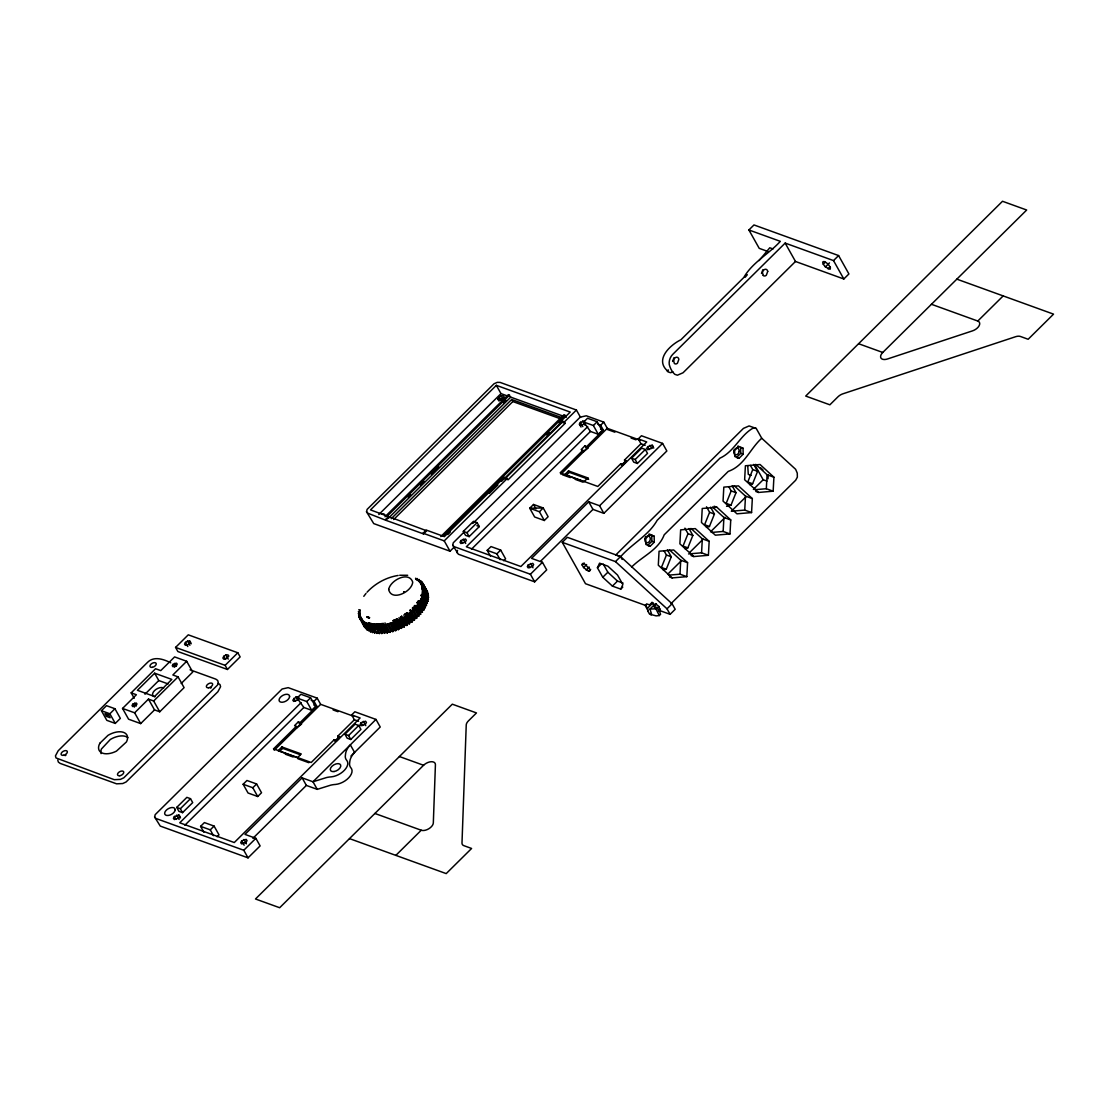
<?xml version="1.0" encoding="UTF-8"?>
<svg xmlns="http://www.w3.org/2000/svg" width="1109" height="1109" viewBox="0 0 1109 1109"><rect width="100%" height="100%" fill="white"/><g stroke="black" fill="none" stroke-linecap="round" stroke-linejoin="round"><path stroke-width="1.5" d="M422.349 588.976C422.252 586.231 422.404 591.333 422.335 588.685M654.532 605.459L652.05 602.409L649.514 604.918L646.616 603.878L645.327 605.736L648.252 610.962M649.957 609.132L651.787 614.733L656.098 615.869L659.287 615.564L656.376 609.728L655.502 608.799L649.985 609.063L655.433 603.629L658.898 606.54L660.202 610.74L670.113 614.331L675.187 609.298L672.082 603.781L620.555 556.566L567.351 537.311L562.277 542.343L585.497 583.708L646.242 605.694M409.484 623.799L405.617 616.895C403.44 613.319 406.005 622.648 408.098 623.535L409.484 623.799L409.54 622.579L405.672 615.675M422.321 590.085L422.335 589.863M424.65 594.161C423.846 593.024 421.586 589.544 424.692 590.335L428.559 597.224L426.965 598.306M686.818 576.652L672.179 577.914L658.302 565.202L659.065 551.228L673.69 549.967L687.58 562.679L686.818 576.652L679.983 574.185L680.732 560.211L669.379 549.801M708.401 555.29L693.763 556.552L679.886 543.84L680.649 529.866L695.288 528.605L709.164 541.317L708.401 555.29L701.567 552.823L702.316 538.835L690.962 528.438M714.127 506.245L716.871 507.229L730.748 519.955L729.985 533.928L723.151 531.447L723.914 517.473L712.56 507.076M751.569 512.566L736.944 513.827L723.054 501.102L723.817 487.128L738.455 485.867L752.332 498.579L751.569 512.566L744.735 510.085L745.498 496.111L734.144 485.714M773.153 491.19L758.528 492.451L744.638 479.74L745.4 465.766L760.039 464.505L773.916 477.217L773.153 491.19L766.319 488.722L767.081 474.749L755.728 464.338M376.894 625.476L375.507 625.434L375.424 626.654L376.894 625.476L381.843 633.53L383.215 632.296L384.268 632.213L384.49 633.322L385.766 632.047L387.221 632.934L388.386 631.631L390.008 632.366L391.061 631.035L392.836 631.617L394.887 629.898L395.691 630.688L396.467 629.344L398.533 629.607L400.294 627.777L401.361 628.359L402.955 626.488L404.147 626.973L404.494 625.67C400.751 615.412 396.218 617.796 402.955 626.488M380.761 632.366L379.292 633.558L375.507 625.434M651.884 604.003L652.05 602.409M422.196 591.305L422.224 591.083M406.864 625.448L402.983 618.545C401.347 614.705 403.135 624.187 405.561 625.074L406.864 625.448L407.058 624.187L403.191 617.283M425.967 598.818L423.028 592.192L424.539 592.303L428.407 599.207L426.577 601.009L427.991 601.244L424.123 594.355L422.709 594.119L426.036 603.005L427.353 603.351L423.486 596.448C418.911 595.755 424.886 604.474 426.466 605.486L424.692 606.221L424.262 607.08L425.357 607.635L423.569 608.287L423.042 609.132L424.012 609.811L422.238 610.338L421.628 611.198L422.474 611.96L420.713 612.39L420.02 613.222L420.727 614.081L418.273 615.19L418.786 616.174L417.109 616.368L416.679 618.198L414.156 619.058L414.419 620.153L411.91 620.86L412.021 622.024L409.54 622.579M379.375 632.324L376.866 633.391L372.998 626.488C374.745 621.581 377.85 632.892 379.292 633.558M376.866 633.391L377.102 632.116M421.836 593.19L421.891 592.955M582.128 564.966L582.475 563.511L584.457 563.871L589.295 568.598L589.891 570.761L588.643 571.343L583.584 567.558L582.128 564.966L584.152 562.956M350.971 756.005L380.235 727.005L375.979 719.422L350.333 744.846A19.796 11.187 -29.3 0 0 345.537 753.968L345.273 756.532A17.508 9.898 -29.3 0 0 346.715 760.317A13.419 7.583 -29.3 0 1 344.511 770.159A13.419 7.583 -29.3 0 1 331.244 776.868A22.014 12.435 -29.3 0 0 326.448 777.575L312.988 781.776L302.119 777.839L244.978 834.384L255.86 838.321L260.116 845.904L248.042 857.853L160.264 826.08L154.608 817L155.191 814.644L282.116 689.008L288.201 687.649L317.202 698.143L320.667 704.34L353.619 716.262M453.706 547.569L450.032 551.215L373.733 523.6L366.524 511.762L367.107 509.405L494.046 383.769L497.262 382.355L500.117 382.411L576.417 410.025L580.562 417.414M645.202 445.25L640.974 443.725L638.271 438.901L641.446 435.754L662.586 443.406L666.842 450.989L603.851 513.342L599.595 505.759L588.713 501.822L531.571 558.368L542.453 562.305L546.709 569.887L534.649 581.837L458.35 554.223L452.694 545.143L453.276 542.786L464.255 531.904M456.95 552.726L457.532 550.369M404.147 626.973L400.266 620.083L400.626 618.78M370.711 626.141C372.458 621.65 374.953 631.118 376.201 631.978L374.579 633.031L370.711 626.141L372.333 625.088M374.579 633.031L374.967 631.728L372.444 632.504L368.576 625.615L369.103 624.284L370.254 624.63L374.135 631.534M422.418 595.27L424.123 594.355M421.254 595.117L420.99 595.838L421.337 594.868M401.361 628.359L397.493 621.47L397.992 620.139L401.86 627.042M372.444 632.504L372.971 631.173M664.097 550.882L666.426 555.027L661.435 567.475L666.273 569.222L671.264 556.773L667.382 549.884M684.918 528.147L688.01 533.665L683.019 546.099L687.857 547.86L692.848 535.411L688.98 528.522M706.502 506.785L709.594 512.289L704.603 524.737L709.441 526.484L714.432 514.049L710.564 507.146M728.863 486.796L731.178 490.927L726.187 503.375L731.025 505.122L736.016 492.673L732.148 485.784M750.446 465.433L752.761 469.564L747.771 482.013L752.609 483.76L757.599 471.311L753.732 464.421M426.466 605.486L422.598 598.583C417.511 597.446 425.537 606.11 425.357 607.635M597.432 567.766L599.553 563.178L607.884 566.186L617.533 575.03L622.87 584.54L620.749 589.115L612.418 586.106L602.769 577.262L597.432 567.766L601.494 563.746M398.533 629.607L394.665 622.717L395.303 621.373L399.185 628.262M366.608 624.894L367.287 623.549L368.327 623.993L372.194 630.896L370.475 631.797L366.608 624.894L368.327 623.993M370.475 631.797L371.155 630.453M419.701 601.383L421.489 600.745C417.012 599.22 423.25 607.08 423.569 608.287M132.803 704.173L132.04 705.587L132.72 706.544L136.185 705.393L136.948 703.965L136.268 703.023L132.803 704.173L134.439 707.085M173.046 664.333L172.283 665.747L172.962 666.703L176.428 665.552L177.19 664.125L176.525 663.182L173.046 664.333L174.681 667.244M185.48 642.402L184.551 644.135L185.383 645.286L187.463 645.188L190.512 642.166L189.694 641.016L187.615 641.113L185.48 642.402L187.809 646.547M223.796 656.278L222.881 658.011L223.699 659.162L225.779 659.051L228.828 656.029L228.01 654.878L225.931 654.989L223.796 656.278L225.349 659.037M174.418 816.501L173.434 818.331L174.307 819.551L178.771 818.068L179.741 816.238L178.868 815.018L174.418 816.501L176.04 819.399M299.125 698.088L298.252 696.868L296.048 696.965L292.818 700.167L293.677 701.387L298.141 699.918M241.707 840.858L240.722 842.688L241.596 843.907L246.059 842.424L247.03 840.594L246.17 839.374L241.707 840.858L244.146 845.197M497.899 399.046L501.129 395.844L503.334 395.733L504.207 396.953L500.977 400.155L498.759 400.266L497.899 399.046L499.05 401.111L500.034 399.282L504.498 397.798M361.09 722.694L360.106 724.524L360.979 725.743L365.443 724.26L366.414 722.43L365.554 721.21L361.09 722.694L362.712 725.591M461.011 540.485L460.027 542.315L460.9 543.535L465.364 542.051L466.348 540.222L465.475 539.002L461.011 540.485L462.633 543.368M581.033 427.048L579.411 424.151L580.395 422.321L584.859 420.838M528.3 564.828L527.329 566.657L528.189 567.877L532.653 566.408L533.637 564.578L532.764 563.358L528.3 564.828L529.936 567.725M647.684 446.677L646.699 448.507L647.573 449.727L652.037 448.244L653.021 446.414L652.147 445.194L647.684 446.677L649.306 449.575M416.679 579.91L417.441 578.565L415.695 579.425M395.691 630.688L391.824 623.799L392.6 622.454L396.467 629.344M368.701 630.91L364.819 624.007C366.15 620.291 368.091 626.377 368.895 627.334M418.453 600.787L416.915 603.019L418.19 601.203M424.012 609.811L420.145 602.908C415.875 601.036 421.767 609.285 422.238 610.338M418.245 580.88L419.119 579.536L420.671 582.294M404.328 591.97L403.676 591.804M389.883 623.369L388.968 624.714L388.302 623.84L389.883 623.369L393.75 630.272M363.239 622.967C363.932 620.347 366.247 622.898 363.239 622.967L367.107 629.857L368.881 629.136M367.107 629.857L368.063 628.512M363.794 596.323L365.998 593.426M422.474 611.96C420.755 611.336 419.216 601.466 416.845 605.486L420.713 612.39M622.149 559.435L620.624 556.704C631.922 543.673 648.432 535.772 657.166 520.315L719.977 458.142C734.546 451.585 740.604 434.34 753.926 427.7L756.255 428.476L761.744 438.249L795.624 469.301L797.274 473.127L797.357 477.133L795.68 480.239L671.014 603.629M419.59 582.003L420.602 580.672L423.693 586.19M673.066 372.028L670.446 372.679L668.006 371.862L667.091 370.85L668.477 369.976M387.18 624.131L386.14 625.476L385.613 624.506L387.18 624.131L391.061 631.035M361.867 621.747C362.754 619.141 364.819 621.83 361.867 621.747L365.734 628.651L366.816 627.32M745.179 277.264L747.314 274.699M759.083 260.601L769.771 247.778L773.015 248.957M421.864 581.948C420.893 584.554 418.939 581.809 421.864 581.948L425.731 588.851M414.808 605.625L414.156 606.36L415.016 605.389M420.727 614.081L416.152 606.332L415.126 607.51L418.994 614.4M387.221 632.934L383.354 626.044L384.518 624.727L388.386 631.631M672.608 361.465L674.009 357.652M761.495 273.493L762.881 269.681M367.065 592.192C375.202 583.431 386.306 577.345 398.131 575.46M413.019 607.552L412.312 608.245L413.255 607.302M413.241 609.479L414.918 609.271L414.364 608.328L413.241 609.479L417.109 616.368M427.589 591.846L422.903 583.389L421.6 584.845L422.252 587.534M384.49 633.322L380.623 626.433L381.898 625.157L385.766 632.047M101.404 710.703L106.478 705.671L114.948 708.734L120.354 718.382L115.281 723.415L106.824 720.351L101.404 710.703L109.86 713.766L115.281 723.415M175.569 647.406L188.267 634.833L237.825 652.771L240.14 656.902L227.442 669.476L177.884 651.538L175.569 647.406L225.127 665.345L227.442 669.476M106.533 716.4L110.151 717.717L108.599 714.958L104.981 713.641L106.533 716.4L108.557 714.39M109.86 713.766L114.948 708.734M134.217 698.254L131.181 692.862L155.565 668.727L160.763 670.612L174.598 656.916L186.686 661.283L192.744 672.068L181.211 683.477M154.664 673.205L137.405 690.297L154.567 696.507L171.826 679.415L154.664 673.205L158.781 680.538L168.152 683.934M186.686 661.283L172.852 674.979L178.05 676.864L184.094 687.649L159.724 711.784L154.525 709.899L140.677 723.595L128.589 719.214L122.544 708.443L136.379 694.733L131.181 692.862M144.974 694.22L158.781 680.538M122.544 708.443L134.633 712.81L148.467 699.114L153.666 700.999L159.724 711.784M153.666 700.999L178.05 676.864M423.486 533.9L423.097 533.221L426.272 530.074L444.376 536.631L504.193 477.424L507.215 478.52L507.991 479.892L565.133 423.347L562.111 422.252L561.334 420.866L570.22 412.077L496.347 385.336L370.503 509.89L426.66 530.767L423.486 533.9L385.821 520.273L367.925 513.259L366.524 511.762M225.127 665.345L237.825 652.771M378.807 514.534L500.991 393.612L508.116 396.19M384.989 516.78L508.379 394.638L510.75 397.147L563.497 416.235M387.415 516.004L509.599 395.067M385.433 519.594L388.607 516.447M408.14 497.082L410.58 494.656M420.353 484.98L424.026 481.361M431.346 474.097L438.679 466.847M503.431 402.747L505.884 400.335M385.821 520.273L388.996 517.141M388.58 518.069L510.75 397.147M391.269 518.665L511.679 399.49L561.196 417.4M393.653 519.525L512.843 401.555L560.766 418.897M768.315 251.646L759.221 248.347L748.894 229.965L753.981 224.947L838.598 255.569L848.912 273.951L843.824 278.983L795.486 261.474L785.158 243.093L672.719 354.395A9.565 7.098 -70.1 0 0 669.24 364.445A25.743 19.089 -70.1 0 0 674.785 374.315L677.419 375.202L683.033 372.776L795.486 261.474M440.786 536.59L563.94 414.738L566.311 417.247M442.976 536.104L565.146 415.182M546.779 434.95L549.218 432.538M558.991 422.862L561.431 420.436M447.8 534.552L450.24 532.126M489.332 493.436L497.886 484.966M501.559 481.348L562.637 420.879M562.111 422.252L504.969 478.797L504.193 477.424M423.097 533.221L444.224 540.873L507.215 478.52M561.334 420.866L564.356 421.961L576.417 410.025M176.719 807.407L186.867 797.357L190.498 798.674L192.703 802.597L182.541 812.647L178.923 811.344L176.719 807.407L180.337 808.724L182.541 812.647M180.337 808.724L190.498 798.674M463.312 531.391L473.474 521.341L477.092 522.658L479.31 526.581L469.149 536.631L465.517 535.328L463.312 531.391L466.944 532.708L469.149 536.631M472.808 523.448L580.201 417.15L586.287 415.792L603.795 422.127L607.275 428.324L640.212 440.245M297.115 698.046L300.927 694.276L310.589 697.769L315.51 706.53L311.698 710.301L303.838 707.459L297.115 698.046L306.791 701.54L311.698 710.301M466.944 532.708L477.092 522.658M583.708 422.03L587.52 418.259L597.197 421.753L602.104 430.514L598.292 434.284L590.445 431.443L583.708 422.03L593.384 425.523L598.292 434.284M301.135 702.635L179.727 822.795L234.276 842.535L360.12 717.967L351.678 714.917L354.852 711.77L375.979 719.422M306.791 701.54L310.589 697.769M184.898 825.193L303.838 707.459M587.728 426.618L466.334 546.779L520.87 566.519L646.713 441.95L638.271 438.901M311.199 700.264L314.027 701.29L317.202 698.143M593.384 425.523L597.197 421.753M471.491 549.177L590.445 431.443M298.404 721.793L294.606 725.563L297.184 727.587L301.593 724.038L298.404 721.793L299.957 724.551L297.101 727.379M297.184 727.587L274.325 750.211L273.563 748.852L296.408 726.229M300.22 722.458L316.73 706.114L314.027 701.29M597.806 424.248L600.621 425.274L603.795 422.127M300.983 723.817L320.667 704.34M203.876 832.194L200.604 826.357L204.403 822.587L214.079 826.08L218.986 834.841L217.087 836.727M243.134 784.257L246.947 780.486L256.609 783.98L261.53 792.741L257.718 796.512L248.042 793.004L243.134 784.257L252.81 787.75L257.718 796.512M585.011 445.776L581.199 449.547L583.778 451.571L588.186 448.022L585.011 445.776L586.55 448.535L582.752 452.306M281.908 746.953L278.096 750.724L297.448 757.724L301.246 753.954L281.908 746.953L282.698 748.339L300.414 754.758M583.015 450.199L560.156 472.822L597.806 486.449L620.666 463.839L622.482 464.491L626.294 460.72L624.478 460.069L640.974 443.725M586.827 446.442L603.324 430.098L600.621 425.274M279.828 751.167L282.698 748.339M560.918 474.195L583.778 451.571M587.59 447.8L607.275 428.324M490.469 556.177L487.198 550.341L491.01 546.571L500.672 550.064L505.593 558.825L503.68 560.71M533.54 504.456L529.728 508.227L534.649 516.988L544.311 520.495L548.123 516.725L543.216 507.964L533.54 504.456L535.994 508.837M568.515 470.937L564.703 474.707L584.041 481.694L587.853 477.937L588.629 479.324L569.291 472.323L568.515 470.937L587.853 477.937M566.436 475.151L569.291 472.323M200.604 826.357L210.266 829.851L214.079 826.08M252.81 787.75L256.609 783.98M487.198 550.341L496.874 553.835L500.672 550.064M539.404 511.734L543.216 507.964L529.728 508.227L539.404 511.734L544.311 520.495M358.609 721.266L354.381 719.741L337.871 736.085L339.687 736.736L335.875 740.507L334.072 739.855L311.213 762.479L273.563 748.852M337.871 736.085L338.647 737.443L334.835 741.214L334.072 739.855M335.958 741.45L338.813 738.622L338.037 737.222M344.941 734.241L355.102 724.177L358.72 725.494L360.924 729.417L350.777 739.481L347.145 738.164L344.941 734.241L348.573 735.544L350.777 739.481M823.266 264.205L822.67 262.057L823.918 261.474L826.399 262.722L828.977 265.245L830.433 267.837L830.086 269.293L825.401 266.922L823.266 264.205L825.29 262.195M624.478 460.069L625.24 461.427L621.428 465.198L620.666 463.839M348.573 735.544L358.72 725.494M622.565 465.433L624.464 463.548M631.534 458.211L641.695 448.161L645.327 449.478L647.531 453.401L637.37 463.465L633.738 462.148L631.534 458.211L635.166 459.528L637.37 463.465M825.401 266.922L829.477 262.902M785.158 243.093L833.511 260.587L838.598 255.569M635.166 459.528L645.327 449.478M252.88 838.362L306.375 785.422L317.243 789.358L330.704 785.158A22.014 12.435 -29.3 0 1 335.5 784.451A13.419 7.583 -29.3 0 0 348.767 777.742A13.419 7.583 -29.3 0 0 350.971 767.899A17.508 9.898 -29.3 0 1 349.529 764.115L349.792 761.55A19.796 11.187 -29.3 0 1 354.589 752.429L350.333 744.846L312.988 781.776L317.243 789.358M828.104 268.933L830.142 266.922M154.608 817L156.009 818.497L243.786 850.27L255.86 838.321M540.693 561.14L592.968 509.405L603.851 513.342M452.694 545.143L454.094 546.64L530.393 574.254L542.453 562.305M599.595 505.759L662.586 443.406M583.584 567.558L586.619 564.55M586.162 570.081L589.198 567.059M588.643 571.343L590.681 569.333M562.277 542.343L615.467 561.598L620.555 556.566M602.769 577.262L607.843 572.23L603.268 564.093M738.774 446.386L734.615 450.504L734.74 456.464L738.996 458.308L743.155 454.205L743.044 448.244L737.776 446.137M374.897 813.465L421.24 830.239A7.666 4.325 -29.3 0 0 428.836 828.742A7.666 4.325 -29.3 0 0 433.328 822.892L435.421 764.711A7.666 4.339 -29.3 0 0 431.249 761.717A7.666 4.339 -29.3 0 0 423.569 765.279L279.662 907.73L255.486 898.983L452.306 704.187L476.482 712.935L468.414 720.905A7.666 4.325 -29.3 0 0 466.237 724.967L461.996 842.965A7.666 4.325 -29.3 0 0 463.922 845.682L471.602 848.468L446.206 873.601L349.501 838.612M648.904 534.108L651.745 535.342L651.856 541.303L647.698 545.406L650.124 546.293L654.268 542.176L654.158 536.215L649.888 534.358L645.743 538.475L645.854 544.436L650.124 546.293M743.044 448.244L740.632 447.371L740.743 453.331L736.584 457.435L738.996 458.308M612.418 586.106L617.491 581.088L623.05 583.084M631.603 567.059C642.291 556.233 658.372 550.175 664.208 534.801L728.253 471.408C744.444 465.711 749.989 448.729 761.744 438.249M620.749 589.115L622.787 587.105M931.449 304.282L977.791 321.042A7.666 4.325 -29.3 0 1 979.122 325.755A7.666 4.325 -29.3 0 1 972.538 330.856L887.422 358.997A7.666 4.325 -29.3 0 1 881.059 358.193A7.666 4.325 -29.3 0 1 882.764 352.468L1026.684 210.017L1002.508 201.27L805.702 396.065L829.879 404.813L837.933 396.842A7.666 4.325 -29.3 0 1 842.937 393.806L1015.567 336.72A7.666 4.325 -29.3 0 1 1020.474 336.484L1028.154 339.271L1053.55 314.138L956.845 279.149M667.618 574.323L681.092 560.988M689.659 552.49L703.134 539.154M710.495 531.876L725.189 517.335M731.316 511.263L746.024 496.721M753.371 489.443L763.172 479.74L766.943 481.098M395.844 855.372L421.24 830.239M650.013 613.429L651.316 614.927L649.375 613.859L647.767 610.99L647.545 608.189L653.021 602.755M655.53 608.203L653.866 606.498L656.417 603.989M655.502 608.799L656.764 607.552L659.564 611.253L660.562 614.303L659.287 615.564M657.207 608.217L658.898 606.54M657.817 611.655L660.368 609.146M670.113 614.331L667.008 608.813L672.082 603.781M977.791 321.042L1003.188 295.909M416.679 618.198L412.409 610.283L411.189 611.392L415.057 618.295M422.363 586.204L423.721 584.956L421.974 585.289L423.915 588.962M381.843 633.53L377.975 626.64L379.347 625.407L383.215 632.296M410.413 610.019L409.72 610.615L410.663 609.784M359.108 617.269C360.48 614.719 361.867 617.81 359.108 617.269L364.584 627.292M414.156 619.058L410.288 612.168L408.985 613.235L412.853 620.125M428.157 593.537L424.29 586.633C421.767 588.449 422.695 585.691 424.137 589.628M360.979 619.654L358.651 615.523L360.134 614.344M406.809 612.93C408.209 611.905 404.369 614.719 407.086 612.722M411.91 620.86L408.043 613.97L406.67 614.982L410.538 621.872M424.636 592.331L423.083 589.572L424.608 588.435L428.476 595.325L426.84 595.436M372.998 626.488L374.551 625.365M359.995 616.424L358.443 613.679L360.009 612.556M405.284 614.039C406.698 613.055 403.052 615.578 405.575 613.832M423.097 591.402L424.692 590.335M403.704 615.093L404.009 614.899M360.037 614.497L358.484 611.738L360.12 610.699M408.098 623.535L407.058 624.187M584.748 423.888L580.284 425.371L579.411 424.151M422.876 593.301L424.539 592.303M401.278 616.59L401.888 616.23L400.349 617.131L401.583 616.41M368.576 625.615L370.254 624.63M405.561 625.074L404.494 625.67M426.286 602.173L427.991 601.244M398.769 617.976L399.088 617.81M397.077 618.836L397.396 618.683M397.992 620.139L396.426 620.874L400.294 627.777M421.739 597.28L423.486 596.448M425.606 604.183L427.353 603.351M396.218 619.252L396.537 619.099M364.819 624.007L366.58 623.203M395.345 619.64L395.677 619.487M394.804 619.876L393.501 620.416L394.263 620.111M417.358 580.298L419.119 579.536M420.824 599.331L422.598 598.583M395.261 621.4L393.723 622.024L397.59 628.914M392.738 620.721L393.071 620.596M404.189 592.109L404.133 592.137M420.602 580.672L419.077 581.546M392.6 622.454L391.02 623.008L394.887 629.898M418.37 603.448L420.145 602.908M749.642 484.564L752.609 483.76M726.561 506.314L731.025 505.122M706.461 527.288L709.441 526.484M684.877 548.65L687.857 547.86M663.293 570.012L666.273 569.222M422.903 583.389L421.143 583.833L422.279 587.825M416.845 605.486L418.606 605.07M384.809 623.133L385.239 623.036M383.215 623.452L383.534 623.397M384.518 624.727L382.979 625.005L383.354 626.044M415.126 607.51L416.859 607.191M382.369 623.591L379.777 623.923L382.688 623.535M422.584 586.869L424.29 586.633M381.898 625.157L380.401 625.324L380.623 626.433M358.651 615.523L360.203 614.76M399.711 575.252L407.668 575.28M379.056 623.993L377.462 624.076L379.361 623.965M754.938 489.707L766.319 488.722M716.871 507.229L702.233 508.49L701.47 522.478L715.347 535.19L729.985 533.928M731.732 511.207L744.735 510.085M711.77 532.431L723.151 531.447M688.55 553.932L701.567 552.823M668.588 575.155L679.983 574.185M155.191 696.688L154.262 696.632A6.751 3.812 -29.3 0 1 154.47 690.657A6.751 3.812 -29.3 0 1 163.203 687.76L163.661 688.121M424.608 588.435L422.973 588.546L423.083 589.572M379.347 625.407L377.906 625.462L377.975 626.64M411.189 611.392L412.811 611.309L412.409 610.283M381.746 514.008L383.95 513.897L384.823 515.117M358.443 613.679L360.051 613.624M376.672 624.09L375.896 624.09L376.963 624.09M426.993 597.224L428.559 597.224M408.985 613.235L410.552 613.263L414.419 620.153M358.484 611.738L360.023 611.794M374.385 624.034L373.636 623.979L374.662 624.048M426.896 599.082L428.407 599.207M406.67 614.982L408.154 615.135L412.021 622.024M358.775 609.714L360.231 609.895M372.194 623.812L370.143 623.424L372.472 623.84M404.231 616.632L405.617 616.895M369.491 623.258L368.16 622.842L369.741 623.313M401.694 618.184L402.983 618.545M748.894 229.965L780.334 241.346C768.773 254.1 752.526 262.251 743.709 277.597L680.898 339.77C670.099 345.024 654.393 359.663 667.646 371.044M858.588 343.721L882.764 352.468M756.255 428.476L749.088 425.939L743.46 428.379L615.786 554.957L620.624 556.704M740.743 453.331L743.155 454.205M752.761 469.564L757.599 471.311M767.081 474.749L773.916 477.217M751.167 475.401L748.298 474.361L747.729 465.905M606.775 429.252L614.885 432.191M631.118 438.069L635.998 439.829M600.51 429.072L603.324 430.098M755.784 491.467L758.528 492.451M731.178 490.927L736.016 492.673M745.498 496.111L752.332 498.579M709.594 512.289L714.432 514.049M723.914 517.473L730.748 519.955M562.485 474.763L570.331 477.605M575.044 479.296L582.89 482.138M688.01 533.665L692.848 535.411M702.316 538.835L709.164 541.317M651.745 535.342L654.158 536.215M651.856 541.303L654.268 542.176M691.032 555.567L693.763 556.552M666.426 555.027L671.264 556.773M680.732 560.211L687.58 562.679M669.448 576.93L672.179 577.914M476.884 525.708L479.31 526.581M653.866 606.498L656.764 607.552M333.102 709.94L337.968 711.715M313.916 705.102L316.73 706.114M170.731 662.808C163.383 659.093 153.569 655.696 147.053 662.822L58.167 750.793L55.45 755.881L56.032 757.96L114.269 779.682L120.41 779.391L123.778 777.825L217.516 685.043L218.265 682.534L217.683 680.455L215.853 679.152L190.069 669.808M399.406 756.532L423.583 765.279M285.304 754.189L293.15 757.017M297.864 758.722L308.843 762.701M399.088 619.598L400.266 620.083M416.235 578.718L415.515 578.316L416.429 578.829M396.426 620.874L397.493 621.47M218.168 683.283L219.998 684.6L220.594 686.665L217.877 691.753L126.093 781.97L122.725 783.536L116.597 783.827L60.191 763.408L58.361 762.091L57.765 760.025M393.723 622.024L394.665 622.717M768.177 474.943L768.01 478.783M418.564 580.395L421.503 584.595L420.935 583.376M418.717 580.534L419.119 580.922M760.455 467.638L762.95 469.925M667.008 608.813L615.467 561.598M607.843 572.23L617.491 581.088M391.02 623.008L391.824 623.799M418.966 580.783L420.477 582.613M647.545 608.189L645.341 605.126M763.214 275.434L762.465 272.564A3.452 2.565 -70.1 0 1 763.047 270.956A3.466 2.578 -70.1 0 1 764.794 269.404A3.452 2.565 -70.1 0 1 767.719 271.428M833.511 260.587L843.824 278.983M754.73 464.699L763.172 479.74M652.147 445.194L653.769 448.091M649.943 445.305L651.565 448.202M624.63 461.205L625.421 462.605M582.641 420.949L585.081 425.288M580.395 422.321L582.835 426.66M564.356 421.961L565.133 423.347M588.713 501.822L592.968 509.405M511.679 399.49L512.843 401.555M496.347 385.336L500.991 393.612M501.129 395.844L502.294 397.909M498.87 397.216L500.034 399.282M530.559 563.469L532.999 567.808M530.393 574.254L534.649 581.837M496.874 553.835L500.145 559.671M463.271 539.113L465.697 543.452M444.224 540.873L450.032 551.215M422.169 596.101L423.707 598.86M421.392 598.125L423.707 602.27M420.394 600.177L423.486 605.694M419.174 602.242L422.279 607.76M417.76 604.294L421.628 611.198M416.152 606.332L420.02 613.222M414.364 608.328L418.786 616.174M388.302 623.84L392.836 631.617M385.613 624.506L390.008 632.366M382.979 625.005L386.847 631.894M380.401 625.324L384.268 632.213M377.906 625.462L381.773 632.352M373.234 625.226L375.549 629.357M371.085 624.838L373.414 628.969M365.637 622.662L367.966 626.807M364.196 621.622L365.734 624.381M363.336 721.321L365.776 725.66M351.678 714.917L354.381 719.741M296.048 696.965L297.669 699.862M293.788 698.337L295.424 701.235M302.119 777.839L306.375 785.422M225.931 654.989L228.246 659.12M189.694 641.016L191.247 643.774M187.615 641.113L189.93 645.258M174.806 663.265L176.442 666.176M243.952 839.485L246.392 843.824M243.786 850.27L248.042 857.853M148.467 699.114L154.525 709.899M210.266 829.851L213.538 835.687M134.549 703.106L136.185 706.017M134.633 712.81L140.677 723.595M178.868 815.018L180.504 817.915M176.664 815.129L179.103 819.468M410.288 612.168L410.552 613.263M408.043 613.97L408.154 615.135M767.719 271.428L766.333 275.24A3.452 2.565 -70.1 0 1 763.214 275.434M734.255 449.783A3.493 2.592 -70.1 0 1 733.659 451.391M644.786 539.362A3.493 2.592 -70.1 0 0 645.369 537.754A3.438 2.551 -70.1 0 0 645.424 536.908M648.294 536.104A3.438 2.551 -70.1 0 1 650.207 539.501A3.493 2.592 -70.1 0 1 649.624 541.109A3.438 2.551 -70.1 0 1 645.507 541.996A3.438 2.551 -70.1 0 1 646.353 536.825A3.493 2.592 -70.1 0 1 648.266 536.035M101.085 753.607A15.873 8.969 -29.3 0 1 101.446 748.977L110.345 739.467A15.873 8.969 -29.3 0 1 127.909 737.624M210.46 688.121A3.452 1.955 -29.3 0 1 211.209 687.691M65.168 755.673A3.452 1.955 -29.3 0 1 65.916 755.243M673.579 360.55L674.327 363.405A3.452 2.565 -70.1 0 0 677.447 363.225L678.847 359.399A3.452 2.565 -70.1 0 0 677.239 357.306A3.41 2.537 -70.1 0 0 675.256 357.736A3.466 2.578 -70.1 0 0 674.175 358.928A3.452 2.565 -70.1 0 0 673.579 360.55M388.691 589.461C391.325 601.882 412.049 591.887 412.714 582.1C408.93 570.719 390.257 580.229 388.691 589.461M175.167 809.778L174.959 810.762A5.753 3.244 -29.3 0 1 171.146 814.533L169.788 815.101A5.753 3.244 -29.3 0 1 164.659 813.257A5.753 3.244 -29.3 0 1 170.037 807.92A5.753 3.244 -29.3 0 1 175.167 809.778M289.588 696.521L289.366 697.519A5.753 3.244 -29.3 0 1 285.567 701.29L284.195 701.858A5.753 3.244 -29.3 0 1 279.066 700.001A5.753 3.244 -29.3 0 1 284.458 694.678A5.753 3.244 -29.3 0 1 289.588 696.521M100.06 743.044L99.131 744.832A15.873 8.969 -29.3 0 0 116.459 751.112L126.412 741.976A15.873 8.969 -29.3 0 0 123.57 732.37A15.873 8.969 -29.3 0 0 108.03 735.322L100.06 743.044M361.908 619.085L360.716 620.388L362.491 619.889L361.908 619.085M361.09 617.616L359.787 618.891L361.548 618.489L361.063 617.602M369.325 618.046L367.204 617.214L369.325 618.046M369.547 617.727L367.231 616.77L369.547 617.727M739.093 451.529A3.438 2.551 -70.1 0 0 737.18 448.133A3.493 2.592 -70.1 0 0 735.849 448.424A3.438 2.551 -70.1 0 0 733.839 452.652A3.438 2.551 -70.1 0 0 736.764 454.676A3.41 2.537 -70.1 0 0 738.012 453.817A3.493 2.592 -70.1 0 0 739.093 451.529M334.059 771.545A5.753 3.244 -29.3 0 0 340.657 765.016A5.753 3.244 -29.3 0 0 331.91 766.305A5.753 3.244 -29.3 0 0 334.059 771.545M63.379 755.326A3.452 1.955 -29.3 0 0 67.261 751.389A3.452 1.955 -29.3 0 0 61.993 752.249A3.452 1.955 -29.3 0 0 63.379 755.326M119.8 775.745A3.452 1.955 -29.3 0 0 123.667 771.795A3.452 1.955 -29.3 0 0 118.4 772.668A3.452 1.955 -29.3 0 0 119.8 775.745M208.672 687.774A3.452 1.955 -29.3 0 0 212.554 683.823A3.452 1.955 -29.3 0 0 207.286 684.683A3.452 1.955 -29.3 0 0 208.672 687.774M152.266 667.355A3.452 1.955 -29.3 0 0 156.147 663.404A3.452 1.955 -29.3 0 0 150.866 664.277A3.452 1.955 -29.3 0 0 152.266 667.355"/></g></svg>
